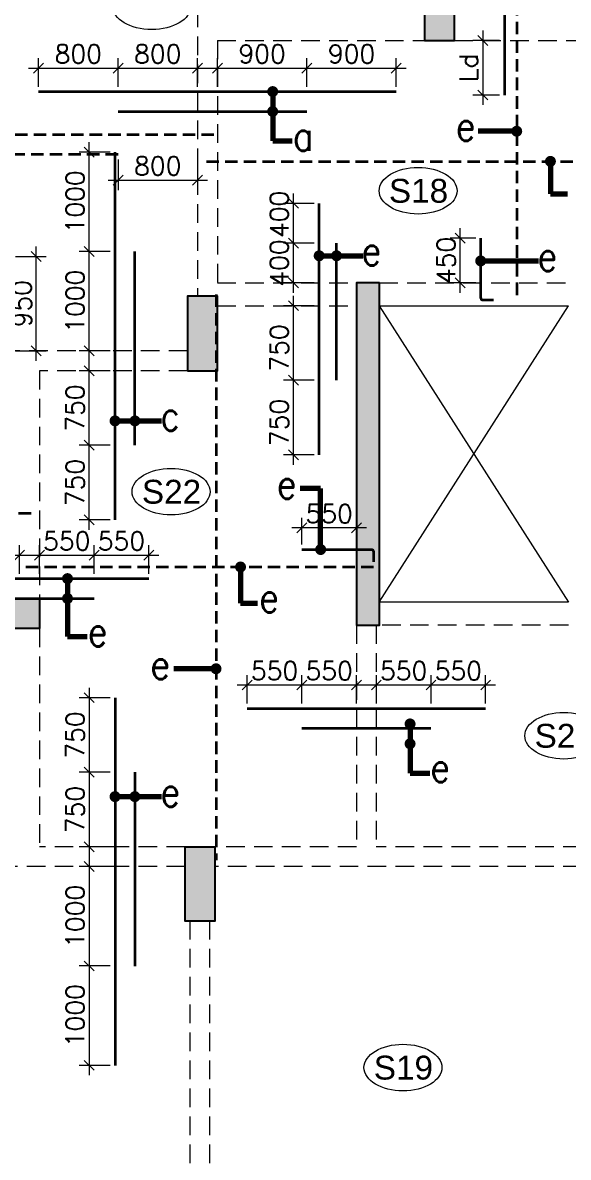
# Model space of a CAD drawing. Header units: millimetres. Extents: x 1255966 to 1543449, y 318653 to 465396.
# Drawn here: x 1268772 to 1274264, y 340698 to 352116 of the extents above; entities that cross this region are included whole.
import ezdxf

# ---------------------------------------------------------------- set-up
doc = ezdxf.new("R2010")
doc.units = ezdxf.units.MM
doc.header["$LTSCALE"] = 500
doc.header["$MEASUREMENT"] = 0
doc.header["$PDMODE"] = 34
for name, pattern in [('CONTINOUS', [0]), ('DASHED2', [0.375, 0.25, -0.125]), ('HIDDEN', [0.375, 0.25, -0.125]), ('PHANTOM2', [1.25, 0.625, -0.125, 0.125, -0.125, 0.125, -0.125])]:
    doc.linetypes.add(name, pattern=pattern)
doc.layers.get('Defpoints').update_dxf_attribs({"lineweight": 0})
for name, color, linetype, lineweight in [('ARROW', 1, 'Continuous', 0), ('CALL', 1, 'Continuous', 18), ('CUT OUT', 1, 'Continuous', 13), ('ST-DIM', 1, 'PHANTOM2', 15), ('STC REINF.BOTTOM', 7, 'Continuous', 35), ('TEXT 01', 3, 'Continuous', 15), ('TOWER AREA BEAM..', 3, 'Continuous', 20), ('TOWER COL HATCH', 253, 'Continuous', 20)]:
    doc.layers.add(name, color=color, linetype=linetype, lineweight=lineweight)
for name, color, linetype in [('S-COLUMN-HATCH', 253, 'Continuous'), ('S-FRAMING PLAN', 4, 'Continuous'), ('S-T', 3, 'Continuous'), ('TOWER AREA COLUMN.', 6, 'Continuous')]:
    doc.layers.add(name, color=color, linetype=linetype)
doc.styles.add('ABHI', font='arial.ttf')
doc.styles.add('ROMANCE', font='romans.shx')
doc.styles.add('S-T', font='romans.shx')
doc.dimstyles.new('GRID DIM', dxfattribs={"dimtxt": 250, "dimasz": 100, "dimexe": 75, "dimexo": 0, "dimgap": 50, "dimtad": 1, "dimdec": 0, "dimzin": 0, "dimdsep": 46, "dimtxsty": 'ROMANCE', "dimblk": 'ARCHTICK', "dimcen": 0, "dimdle": 0.5, "dimclrd": 8, "dimclre": 8, "dimclrt": 3, "dimadec": 0, "dimazin": 0, "dimtfac": 1, "dimtdec": 0, "dimtmove": 0, "dimatfit": 3, "dimldrblk": 'DOT', "dimfxl": 200, "dimtolj": 1, "dimtzin": 0, "dimlwd": -1, "dimlwe": -1, "dimarcsym": 2})

# ---------------------------------------------------------------- blocks, each defined once
blk = doc.blocks.new('_Oblique')
at = {"color": 0, "linetype": 'ByBlock', "lineweight": -2}
blk.add_line((-0.5, -0.5), (0.5, 0.5), dxfattribs=at)
blk = doc.blocks.new('*D688')
at = {"layer": 'Defpoints', "color": 0, "linetype": 'ByBlock', "transparency": 16777216}
for p in [(1269732, 350788), (1270532, 350788), (1270532, 350531)]:
    blk.add_point(p, dxfattribs=at)
at = {"layer": 'ST-DIM', "color": 1, "linetype": 'CONTINOUS', "transparency": 16777216}
for p, q in [((1269732, 350738), (1269732, 350431)), ((1270532, 350738), (1270532, 350431)), ((1269632, 350531), (1270632, 350531))]:
    blk.add_line(p, q, dxfattribs=at)
at = {"layer": 'ST-DIM', "color": 1, "linetype": 'ByBlock', "transparency": 16777216, "xscale": 100, "yscale": 100, "zscale": 100, "rotation": 180}
blk.add_blockref('_Oblique', (1269732, 350531), dxfattribs=at)
at = {"layer": 'ST-DIM', "color": 1, "linetype": 'ByBlock', "transparency": 16777216, "xscale": 100, "yscale": 100, "zscale": 100}
blk.add_blockref('_Oblique', (1270532, 350531), dxfattribs=at)
at = {"layer": 'ST-DIM', "color": 3, "linetype": 'ByBlock', "transparency": 16777216, "insert": (1270132, 350674), "char_height": 185, "attachment_point": 5, "style": 'ROMANCE'}
blk.add_mtext('\\A1;800', dxfattribs=at)
blk = doc.blocks.new('_Dot')
at = {"color": 0, "linetype": 'ByBlock', "lineweight": -2}
blk.add_line((-0.5, 0), (-1, 0), dxfattribs=at)
at = {"color": 0, "linetype": 'ByBlock', "const_width": 0.5}
blk.add_lwpolyline([(-0.25, 0, 1), (0.25, 0, 1)], format="xyb", close=True, dxfattribs=at)
blk = doc.blocks.new('*D693')
at = {"layer": 'Defpoints', "color": 0, "linetype": 'ByBlock', "transparency": 16777216}
for p in [(1268648, 349763, 0), (1268909, 349763), (1268648, 348813, 0)]:
    blk.add_point(p, dxfattribs=at)
at = {"layer": 'ST-DIM', "color": 1, "linetype": 'CONTINOUS', "transparency": 16777216}
for p, q in [((1268909, 348713), (1268909, 349863)), ((1268698, 349763), (1269009, 349763)), ((1268698, 348813), (1269009, 348813))]:
    blk.add_line(p, q, dxfattribs=at)
at = {"layer": 'ST-DIM', "color": 1, "linetype": 'ByBlock', "transparency": 16777216, "xscale": 100, "yscale": 100, "zscale": 100}
for p, rotation in [((1268909, 349763), 90), ((1268909, 348813), 270)]:
    blk.add_blockref('_Oblique', p, dxfattribs=dict(at, rotation=rotation))
at = {"layer": 'ST-DIM', "color": 3, "linetype": 'ByBlock', "transparency": 16777216, "insert": (1268767, 349288), "char_height": 185, "attachment_point": 5, "rotation": 90, "style": 'ROMANCE'}
blk.add_mtext('\\A1;950', dxfattribs=at)
blk = doc.blocks.new('_ArchTick')
at = {"color": 0, "linetype": 'ByBlock', "const_width": 0.15}
blk.add_lwpolyline([(-0.5, -0.5), (0.5, 0.5)], dxfattribs=at)
blk = doc.blocks.new('*D694')
at = {"layer": 'Defpoints', "color": 0, "linetype": 'ByBlock', "transparency": 16777216}
for p in [(1269442, 349813), (1269702, 349813), (1269702, 348813)]:
    blk.add_point(p, dxfattribs=at)
at = {"layer": 'ST-DIM', "color": 1, "linetype": 'CONTINOUS', "transparency": 16777216}
for p, q in [((1269442, 348713), (1269442, 349913)), ((1269652, 349813), (1269342, 349813)), ((1269652, 348813), (1269342, 348813))]:
    blk.add_line(p, q, dxfattribs=at)
at = {"layer": 'ST-DIM', "color": 1, "linetype": 'ByBlock', "transparency": 16777216, "xscale": 100, "yscale": 100, "zscale": 100}
for p, rotation in [((1269442, 349813), 90), ((1269442, 348813), 270)]:
    blk.add_blockref('_Oblique', p, dxfattribs=dict(at, rotation=rotation))
at = {"layer": 'ST-DIM', "color": 3, "linetype": 'ByBlock', "transparency": 16777216, "insert": (1269300, 349313), "char_height": 185, "attachment_point": 5, "rotation": 90, "style": 'ROMANCE'}
blk.add_mtext('\\A1;1000', dxfattribs=at)
blk = doc.blocks.new('*D695')
at = {"layer": 'Defpoints', "color": 0, "linetype": 'ByBlock', "transparency": 16777216}
for p in [(1269442, 350813), (1269702, 350813), (1269702, 349813)]:
    blk.add_point(p, dxfattribs=at)
at = {"layer": 'ST-DIM', "color": 1, "linetype": 'CONTINOUS', "transparency": 16777216}
for p, q in [((1269442, 349713), (1269442, 350913)), ((1269652, 350813), (1269342, 350813)), ((1269652, 349813), (1269342, 349813))]:
    blk.add_line(p, q, dxfattribs=at)
at = {"layer": 'ST-DIM', "color": 1, "linetype": 'ByBlock', "transparency": 16777216, "xscale": 100, "yscale": 100, "zscale": 100}
for p, rotation in [((1269442, 350813), 90), ((1269442, 349813), 270)]:
    blk.add_blockref('_Oblique', p, dxfattribs=dict(at, rotation=rotation))
at = {"layer": 'ST-DIM', "color": 3, "linetype": 'ByBlock', "transparency": 16777216, "insert": (1269300, 350313), "char_height": 185, "attachment_point": 5, "rotation": 90, "style": 'ROMANCE'}
blk.add_mtext('\\A1;1000', dxfattribs=at)
blk = doc.blocks.new('*D696')
at = {"layer": 'Defpoints', "color": 0, "linetype": 'ByBlock', "transparency": 16777216}
for p in [(1269442, 347863), (1269702, 347863), (1269702, 347113)]:
    blk.add_point(p, dxfattribs=at)
at = {"layer": 'ST-DIM', "color": 1, "linetype": 'CONTINOUS', "transparency": 16777216}
for p, q in [((1269442, 347013), (1269442, 347963)), ((1269652, 347863), (1269342, 347863)), ((1269652, 347113), (1269342, 347113))]:
    blk.add_line(p, q, dxfattribs=at)
at = {"layer": 'ST-DIM', "color": 1, "linetype": 'ByBlock', "transparency": 16777216, "xscale": 100, "yscale": 100, "zscale": 100}
for p, rotation in [((1269442, 347863), 90), ((1269442, 347113), 270)]:
    blk.add_blockref('_Oblique', p, dxfattribs=dict(at, rotation=rotation))
at = {"layer": 'ST-DIM', "color": 3, "linetype": 'ByBlock', "transparency": 16777216, "insert": (1269300, 347488), "char_height": 185, "attachment_point": 5, "rotation": 90, "style": 'ROMANCE'}
blk.add_mtext('\\A1;750', dxfattribs=at)
blk = doc.blocks.new('*D697')
at = {"layer": 'Defpoints', "color": 0, "linetype": 'ByBlock', "transparency": 16777216}
for p in [(1269442, 348613), (1269702, 348613), (1269702, 347863)]:
    blk.add_point(p, dxfattribs=at)
at = {"layer": 'ST-DIM', "color": 1, "linetype": 'CONTINOUS', "transparency": 16777216}
for p, q in [((1269442, 347763), (1269442, 348713)), ((1269652, 348613), (1269342, 348613)), ((1269652, 347863), (1269342, 347863))]:
    blk.add_line(p, q, dxfattribs=at)
at = {"layer": 'ST-DIM', "color": 1, "linetype": 'ByBlock', "transparency": 16777216, "xscale": 100, "yscale": 100, "zscale": 100}
for p, rotation in [((1269442, 348613), 90), ((1269442, 347863), 270)]:
    blk.add_blockref('_Oblique', p, dxfattribs=dict(at, rotation=rotation))
at = {"layer": 'ST-DIM', "color": 3, "linetype": 'ByBlock', "transparency": 16777216, "insert": (1269300, 348238), "char_height": 185, "attachment_point": 5, "rotation": 90, "style": 'ROMANCE'}
blk.add_mtext('\\A1;750', dxfattribs=at)
blk = doc.blocks.new('*D703')
at = {"layer": 'Defpoints', "color": 0, "linetype": 'ByBlock', "transparency": 16777216}
for p in [(1270532, 351659), (1269732, 351422, 0), (1270532, 351422, 0)]:
    blk.add_point(p, dxfattribs=at)
at = {"layer": 'ST-DIM', "color": 1, "linetype": 'CONTINOUS', "transparency": 16777216}
for p, q in [((1269732, 351472), (1269732, 351759)), ((1270532, 351472), (1270532, 351759)), ((1269632, 351659), (1270632, 351659))]:
    blk.add_line(p, q, dxfattribs=at)
at = {"layer": 'ST-DIM', "color": 1, "linetype": 'ByBlock', "transparency": 16777216, "xscale": 100, "yscale": 100, "zscale": 100, "rotation": 180}
blk.add_blockref('_Oblique', (1269732, 351659), dxfattribs=at)
at = {"layer": 'ST-DIM', "color": 1, "linetype": 'ByBlock', "transparency": 16777216, "xscale": 100, "yscale": 100, "zscale": 100}
blk.add_blockref('_Oblique', (1270532, 351659), dxfattribs=at)
at = {"layer": 'ST-DIM', "color": 3, "linetype": 'ByBlock', "transparency": 16777216, "insert": (1270132, 351801), "char_height": 185, "attachment_point": 5, "style": 'ROMANCE'}
blk.add_mtext('\\A1;800', dxfattribs=at)
blk = doc.blocks.new('*D704')
at = {"layer": 'Defpoints', "color": 0, "linetype": 'ByBlock', "transparency": 16777216}
for p in [(1271632, 351659), (1270732, 351422, 0), (1271632, 351422, 0)]:
    blk.add_point(p, dxfattribs=at)
at = {"layer": 'ST-DIM', "color": 1, "linetype": 'CONTINOUS', "transparency": 16777216}
for p, q in [((1270732, 351472), (1270732, 351759)), ((1271632, 351472), (1271632, 351759)), ((1270632, 351659), (1271732, 351659))]:
    blk.add_line(p, q, dxfattribs=at)
at = {"layer": 'ST-DIM', "color": 1, "linetype": 'ByBlock', "transparency": 16777216, "xscale": 100, "yscale": 100, "zscale": 100, "rotation": 180}
blk.add_blockref('_Oblique', (1270732, 351659), dxfattribs=at)
at = {"layer": 'ST-DIM', "color": 1, "linetype": 'ByBlock', "transparency": 16777216, "xscale": 100, "yscale": 100, "zscale": 100}
blk.add_blockref('_Oblique', (1271632, 351659), dxfattribs=at)
at = {"layer": 'ST-DIM', "color": 3, "linetype": 'ByBlock', "transparency": 16777216, "insert": (1271182, 351801), "char_height": 185, "attachment_point": 5, "style": 'ROMANCE'}
blk.add_mtext('\\A1;900', dxfattribs=at)
blk = doc.blocks.new('*D705')
at = {"layer": 'Defpoints', "color": 0, "linetype": 'ByBlock', "transparency": 16777216}
for p in [(1272532, 351659), (1271632, 351422, 0), (1272532, 351422, 0)]:
    blk.add_point(p, dxfattribs=at)
at = {"layer": 'ST-DIM', "color": 1, "linetype": 'CONTINOUS', "transparency": 16777216}
for p, q in [((1271632, 351472), (1271632, 351759)), ((1272532, 351472), (1272532, 351759)), ((1271532, 351659), (1272632, 351659))]:
    blk.add_line(p, q, dxfattribs=at)
at = {"layer": 'ST-DIM', "color": 1, "linetype": 'ByBlock', "transparency": 16777216, "xscale": 100, "yscale": 100, "zscale": 100, "rotation": 180}
blk.add_blockref('_Oblique', (1271632, 351659), dxfattribs=at)
at = {"layer": 'ST-DIM', "color": 1, "linetype": 'ByBlock', "transparency": 16777216, "xscale": 100, "yscale": 100, "zscale": 100}
blk.add_blockref('_Oblique', (1272532, 351659), dxfattribs=at)
at = {"layer": 'ST-DIM', "color": 3, "linetype": 'ByBlock', "transparency": 16777216, "insert": (1272082, 351801), "char_height": 185, "attachment_point": 5, "style": 'ROMANCE'}
blk.add_mtext('\\A1;900', dxfattribs=at)
blk = doc.blocks.new('*D706')
at = {"layer": 'Defpoints', "color": 0, "linetype": 'ByBlock', "transparency": 16777216}
for p in [(1269732, 351659), (1268932, 351422, 0), (1269732, 351422, 0)]:
    blk.add_point(p, dxfattribs=at)
at = {"layer": 'ST-DIM', "color": 1, "linetype": 'CONTINOUS', "transparency": 16777216}
for p, q in [((1268932, 351472), (1268932, 351759)), ((1269732, 351472), (1269732, 351759)), ((1268832, 351659), (1269832, 351659))]:
    blk.add_line(p, q, dxfattribs=at)
at = {"layer": 'ST-DIM', "color": 1, "linetype": 'ByBlock', "transparency": 16777216, "xscale": 100, "yscale": 100, "zscale": 100, "rotation": 180}
blk.add_blockref('_Oblique', (1268932, 351659), dxfattribs=at)
at = {"layer": 'ST-DIM', "color": 1, "linetype": 'ByBlock', "transparency": 16777216, "xscale": 100, "yscale": 100, "zscale": 100}
blk.add_blockref('_Oblique', (1269732, 351659), dxfattribs=at)
at = {"layer": 'ST-DIM', "color": 3, "linetype": 'ByBlock', "transparency": 16777216, "insert": (1269332, 351801), "char_height": 185, "attachment_point": 5, "style": 'ROMANCE'}
blk.add_mtext('\\A1;800', dxfattribs=at)
blk = doc.blocks.new('*D770')
at = {"layer": 'Defpoints', "color": 0, "linetype": 'ByBlock', "transparency": 16777216}
for p in [(1273622, 351938), (1273403, 351388), (1273622, 351388)]:
    blk.add_point(p, dxfattribs=at)
at = {"layer": 'ST-DIM', "color": 1, "linetype": 'CONTINOUS', "transparency": 16777216}
for p, q in [((1273403, 352038), (1273403, 351288)), ((1273572, 351938), (1273303, 351938)), ((1273572, 351388), (1273303, 351388))]:
    blk.add_line(p, q, dxfattribs=at)
at = {"layer": 'ST-DIM', "color": 1, "linetype": 'ByBlock', "transparency": 16777216, "xscale": 100, "yscale": 100, "zscale": 100}
for p, rotation in [((1273403, 351938), 90), ((1273403, 351388), 270)]:
    blk.add_blockref('_Oblique', p, dxfattribs=dict(at, rotation=rotation))
at = {"layer": 'ST-DIM', "color": 3, "linetype": 'ByBlock', "transparency": 16777216, "insert": (1273260, 351663), "char_height": 185, "attachment_point": 5, "rotation": 90, "style": 'ROMANCE'}
blk.add_mtext('\\A1;Ld', dxfattribs=at)
blk = doc.blocks.new('*D716')
at = {"layer": 'Defpoints', "color": 0, "linetype": 'ByBlock', "transparency": 16777216}
for p in [(1273176, 349948), (1273382, 349948), (1273382, 349498)]:
    blk.add_point(p, dxfattribs=at)
at = {"layer": 'ST-DIM', "color": 1, "linetype": 'CONTINOUS', "transparency": 16777216}
for p, q in [((1273176, 349398), (1273176, 350048)), ((1273332, 349948), (1273076, 349948)), ((1273332, 349498), (1273076, 349498))]:
    blk.add_line(p, q, dxfattribs=at)
at = {"layer": 'ST-DIM', "color": 1, "linetype": 'ByBlock', "transparency": 16777216, "xscale": 100, "yscale": 100, "zscale": 100}
for p, rotation in [((1273176, 349948), 90), ((1273176, 349498), 270)]:
    blk.add_blockref('_Oblique', p, dxfattribs=dict(at, rotation=rotation))
at = {"layer": 'ST-DIM', "color": 3, "linetype": 'ByBlock', "transparency": 16777216, "insert": (1273034, 349723), "char_height": 185, "attachment_point": 5, "rotation": 90, "style": 'ROMANCE'}
blk.add_mtext('\\A1;450', dxfattribs=at)
blk = doc.blocks.new('*D738')
at = {"layer": 'Defpoints', "color": 0, "linetype": 'ByBlock', "transparency": 16777216}
for p in [(1268741, 346758), (1268191, 346521, 0), (1268741, 346521, 0)]:
    blk.add_point(p, dxfattribs=at)
at = {"layer": 'ST-DIM', "color": 1, "linetype": 'CONTINOUS', "transparency": 16777216}
for p, q in [((1268191, 346571), (1268191, 346858)), ((1268741, 346571), (1268741, 346858)), ((1268091, 346758), (1268841, 346758))]:
    blk.add_line(p, q, dxfattribs=at)
at = {"layer": 'ST-DIM', "color": 1, "linetype": 'ByBlock', "transparency": 16777216, "xscale": 100, "yscale": 100, "zscale": 100, "rotation": 180}
blk.add_blockref('_Oblique', (1268191, 346758), dxfattribs=at)
at = {"layer": 'ST-DIM', "color": 1, "linetype": 'ByBlock', "transparency": 16777216, "xscale": 100, "yscale": 100, "zscale": 100}
blk.add_blockref('_Oblique', (1268741, 346758), dxfattribs=at)
at = {"layer": 'ST-DIM', "color": 3, "linetype": 'ByBlock', "transparency": 16777216, "insert": (1268466, 346900), "char_height": 185, "attachment_point": 5, "style": 'ROMANCE'}
blk.add_mtext('\\A1;550', dxfattribs=at)
blk = doc.blocks.new('*D739')
at = {"layer": 'Defpoints', "color": 0, "linetype": 'ByBlock', "transparency": 16777216}
for p in [(1269491, 346758), (1268941, 346521, 0), (1269491, 346521, 0)]:
    blk.add_point(p, dxfattribs=at)
at = {"layer": 'ST-DIM', "color": 1, "linetype": 'CONTINOUS', "transparency": 16777216}
for p, q in [((1268941, 346571), (1268941, 346858)), ((1269491, 346571), (1269491, 346858)), ((1268841, 346758), (1269591, 346758))]:
    blk.add_line(p, q, dxfattribs=at)
at = {"layer": 'ST-DIM', "color": 1, "linetype": 'ByBlock', "transparency": 16777216, "xscale": 100, "yscale": 100, "zscale": 100, "rotation": 180}
blk.add_blockref('_Oblique', (1268941, 346758), dxfattribs=at)
at = {"layer": 'ST-DIM', "color": 1, "linetype": 'ByBlock', "transparency": 16777216, "xscale": 100, "yscale": 100, "zscale": 100}
blk.add_blockref('_Oblique', (1269491, 346758), dxfattribs=at)
at = {"layer": 'ST-DIM', "color": 3, "linetype": 'ByBlock', "transparency": 16777216, "insert": (1269216, 346900), "char_height": 185, "attachment_point": 5, "style": 'ROMANCE'}
blk.add_mtext('\\A1;550', dxfattribs=at)
blk = doc.blocks.new('*D740')
at = {"layer": 'Defpoints', "color": 0, "linetype": 'ByBlock', "transparency": 16777216}
for p in [(1270041, 346758), (1269491, 346521, 0), (1270041, 346521, 0)]:
    blk.add_point(p, dxfattribs=at)
at = {"layer": 'ST-DIM', "color": 1, "linetype": 'CONTINOUS', "transparency": 16777216}
for p, q in [((1269491, 346571), (1269491, 346858)), ((1270041, 346571), (1270041, 346858)), ((1269391, 346758), (1270141, 346758))]:
    blk.add_line(p, q, dxfattribs=at)
at = {"layer": 'ST-DIM', "color": 1, "linetype": 'ByBlock', "transparency": 16777216, "xscale": 100, "yscale": 100, "zscale": 100, "rotation": 180}
blk.add_blockref('_Oblique', (1269491, 346758), dxfattribs=at)
at = {"layer": 'ST-DIM', "color": 1, "linetype": 'ByBlock', "transparency": 16777216, "xscale": 100, "yscale": 100, "zscale": 100}
blk.add_blockref('_Oblique', (1270041, 346758), dxfattribs=at)
at = {"layer": 'ST-DIM', "color": 3, "linetype": 'ByBlock', "transparency": 16777216, "insert": (1269766, 346900), "char_height": 185, "attachment_point": 5, "style": 'ROMANCE'}
blk.add_mtext('\\A1;550', dxfattribs=at)
blk = doc.blocks.new('*D744')
at = {"layer": 'Defpoints', "color": 0, "linetype": 'ByBlock', "transparency": 16777216}
for p in [(1269702, 343623), (1269442, 342623), (1269702, 342623)]:
    blk.add_point(p, dxfattribs=at)
at = {"layer": 'ST-DIM', "color": 1, "linetype": 'CONTINOUS', "transparency": 16777216}
for p, q in [((1269442, 343723), (1269442, 342523)), ((1269652, 343623), (1269342, 343623)), ((1269652, 342623), (1269342, 342623))]:
    blk.add_line(p, q, dxfattribs=at)
at = {"layer": 'ST-DIM', "color": 1, "linetype": 'ByBlock', "transparency": 16777216, "xscale": 100, "yscale": 100, "zscale": 100}
for p, rotation in [((1269442, 343623), 90), ((1269442, 342623), 270)]:
    blk.add_blockref('_Oblique', p, dxfattribs=dict(at, rotation=rotation))
at = {"layer": 'ST-DIM', "color": 3, "linetype": 'ByBlock', "transparency": 16777216, "insert": (1269300, 343123), "char_height": 185, "attachment_point": 5, "rotation": 90, "style": 'ROMANCE'}
blk.add_mtext('\\A1;1000', dxfattribs=at)
blk = doc.blocks.new('*D745')
at = {"layer": 'Defpoints', "color": 0, "linetype": 'ByBlock', "transparency": 16777216}
for p in [(1269702, 342623), (1269442, 341623), (1269702, 341623)]:
    blk.add_point(p, dxfattribs=at)
at = {"layer": 'ST-DIM', "color": 1, "linetype": 'CONTINOUS', "transparency": 16777216}
for p, q in [((1269442, 342723), (1269442, 341523)), ((1269652, 342623), (1269342, 342623)), ((1269652, 341623), (1269342, 341623))]:
    blk.add_line(p, q, dxfattribs=at)
at = {"layer": 'ST-DIM', "color": 1, "linetype": 'ByBlock', "transparency": 16777216, "xscale": 100, "yscale": 100, "zscale": 100}
for p, rotation in [((1269442, 342623), 90), ((1269442, 341623), 270)]:
    blk.add_blockref('_Oblique', p, dxfattribs=dict(at, rotation=rotation))
at = {"layer": 'ST-DIM', "color": 3, "linetype": 'ByBlock', "transparency": 16777216, "insert": (1269300, 342123), "char_height": 185, "attachment_point": 5, "rotation": 90, "style": 'ROMANCE'}
blk.add_mtext('\\A1;1000', dxfattribs=at)
blk = doc.blocks.new('*D746')
at = {"layer": 'Defpoints', "color": 0, "linetype": 'ByBlock', "transparency": 16777216}
for p in [(1269702, 345323), (1269442, 344573), (1269702, 344573)]:
    blk.add_point(p, dxfattribs=at)
at = {"layer": 'ST-DIM', "color": 1, "linetype": 'CONTINOUS', "transparency": 16777216}
for p, q in [((1269442, 345423), (1269442, 344473)), ((1269652, 345323), (1269342, 345323)), ((1269652, 344573), (1269342, 344573))]:
    blk.add_line(p, q, dxfattribs=at)
at = {"layer": 'ST-DIM', "color": 1, "linetype": 'ByBlock', "transparency": 16777216, "xscale": 100, "yscale": 100, "zscale": 100}
for p, rotation in [((1269442, 345323), 90), ((1269442, 344573), 270)]:
    blk.add_blockref('_Oblique', p, dxfattribs=dict(at, rotation=rotation))
at = {"layer": 'ST-DIM', "color": 3, "linetype": 'ByBlock', "transparency": 16777216, "insert": (1269300, 344948), "char_height": 185, "attachment_point": 5, "rotation": 90, "style": 'ROMANCE'}
blk.add_mtext('\\A1;750', dxfattribs=at)
blk = doc.blocks.new('*D747')
at = {"layer": 'Defpoints', "color": 0, "linetype": 'ByBlock', "transparency": 16777216}
for p in [(1269702, 344573), (1269442, 343823), (1269702, 343823)]:
    blk.add_point(p, dxfattribs=at)
at = {"layer": 'ST-DIM', "color": 1, "linetype": 'CONTINOUS', "transparency": 16777216}
for p, q in [((1269442, 344673), (1269442, 343723)), ((1269652, 344573), (1269342, 344573)), ((1269652, 343823), (1269342, 343823))]:
    blk.add_line(p, q, dxfattribs=at)
at = {"layer": 'ST-DIM', "color": 1, "linetype": 'ByBlock', "transparency": 16777216, "xscale": 100, "yscale": 100, "zscale": 100}
for p, rotation in [((1269442, 344573), 90), ((1269442, 343823), 270)]:
    blk.add_blockref('_Oblique', p, dxfattribs=dict(at, rotation=rotation))
at = {"layer": 'ST-DIM', "color": 3, "linetype": 'ByBlock', "transparency": 16777216, "insert": (1269300, 344198), "char_height": 185, "attachment_point": 5, "rotation": 90, "style": 'ROMANCE'}
blk.add_mtext('\\A1;750', dxfattribs=at)
blk = doc.blocks.new('*D748')
at = {"layer": 'Defpoints', "color": 0, "linetype": 'ByBlock', "transparency": 16777216}
for p in [(1271582, 347032), (1271582, 346814, 0), (1272132, 346814, 0)]:
    blk.add_point(p, dxfattribs=at)
at = {"layer": 'ST-DIM', "color": 1, "linetype": 'CONTINOUS', "transparency": 16777216}
for p, q in [((1271582, 346864), (1271582, 347132)), ((1272132, 346864), (1272132, 347132)), ((1272232, 347032), (1271482, 347032))]:
    blk.add_line(p, q, dxfattribs=at)
at = {"layer": 'ST-DIM', "color": 1, "linetype": 'ByBlock', "transparency": 16777216, "xscale": 100, "yscale": 100, "zscale": 100, "rotation": 180}
blk.add_blockref('_Oblique', (1271582, 347032), dxfattribs=at)
at = {"layer": 'ST-DIM', "color": 1, "linetype": 'ByBlock', "transparency": 16777216, "xscale": 100, "yscale": 100, "zscale": 100}
blk.add_blockref('_Oblique', (1272132, 347032), dxfattribs=at)
at = {"layer": 'ST-DIM', "color": 3, "linetype": 'ByBlock', "transparency": 16777216, "insert": (1271857, 347174), "char_height": 185, "attachment_point": 5, "style": 'ROMANCE'}
blk.add_mtext('\\A1;550', dxfattribs=at)
blk = doc.blocks.new('*D749')
at = {"layer": 'Defpoints', "color": 0, "linetype": 'ByBlock', "transparency": 16777216}
for p in [(1272132, 345451), (1271582, 345215, 0), (1272132, 345215, 0)]:
    blk.add_point(p, dxfattribs=at)
at = {"layer": 'ST-DIM', "color": 1, "linetype": 'CONTINOUS', "transparency": 16777216}
for p, q in [((1271582, 345265), (1271582, 345551)), ((1272132, 345265), (1272132, 345551)), ((1271482, 345451), (1272232, 345451))]:
    blk.add_line(p, q, dxfattribs=at)
at = {"layer": 'ST-DIM', "color": 1, "linetype": 'ByBlock', "transparency": 16777216, "xscale": 100, "yscale": 100, "zscale": 100, "rotation": 180}
blk.add_blockref('_Oblique', (1271582, 345451), dxfattribs=at)
at = {"layer": 'ST-DIM', "color": 1, "linetype": 'ByBlock', "transparency": 16777216, "xscale": 100, "yscale": 100, "zscale": 100}
blk.add_blockref('_Oblique', (1272132, 345451), dxfattribs=at)
at = {"layer": 'ST-DIM', "color": 3, "linetype": 'ByBlock', "transparency": 16777216, "insert": (1271857, 345594), "char_height": 185, "attachment_point": 5, "style": 'ROMANCE'}
blk.add_mtext('\\A1;550', dxfattribs=at)
blk = doc.blocks.new('*D750')
at = {"layer": 'Defpoints', "color": 0, "linetype": 'ByBlock', "transparency": 16777216}
for p in [(1272882, 345451), (1272332, 345215, 0), (1272882, 345215, 0)]:
    blk.add_point(p, dxfattribs=at)
at = {"layer": 'ST-DIM', "color": 1, "linetype": 'CONTINOUS', "transparency": 16777216}
for p, q in [((1272332, 345265), (1272332, 345551)), ((1272882, 345265), (1272882, 345551)), ((1272232, 345451), (1272982, 345451))]:
    blk.add_line(p, q, dxfattribs=at)
at = {"layer": 'ST-DIM', "color": 1, "linetype": 'ByBlock', "transparency": 16777216, "xscale": 100, "yscale": 100, "zscale": 100, "rotation": 180}
blk.add_blockref('_Oblique', (1272332, 345451), dxfattribs=at)
at = {"layer": 'ST-DIM', "color": 1, "linetype": 'ByBlock', "transparency": 16777216, "xscale": 100, "yscale": 100, "zscale": 100}
blk.add_blockref('_Oblique', (1272882, 345451), dxfattribs=at)
at = {"layer": 'ST-DIM', "color": 3, "linetype": 'ByBlock', "transparency": 16777216, "insert": (1272607, 345594), "char_height": 185, "attachment_point": 5, "style": 'ROMANCE'}
blk.add_mtext('\\A1;550', dxfattribs=at)
blk = doc.blocks.new('*D751')
at = {"layer": 'Defpoints', "color": 0, "linetype": 'ByBlock', "transparency": 16777216}
for p in [(1273432, 345451), (1272882, 345215, 0), (1273432, 345215, 0)]:
    blk.add_point(p, dxfattribs=at)
at = {"layer": 'ST-DIM', "color": 1, "linetype": 'CONTINOUS', "transparency": 16777216}
for p, q in [((1272882, 345265), (1272882, 345551)), ((1273432, 345265), (1273432, 345551)), ((1272782, 345451), (1273532, 345451))]:
    blk.add_line(p, q, dxfattribs=at)
at = {"layer": 'ST-DIM', "color": 1, "linetype": 'ByBlock', "transparency": 16777216, "xscale": 100, "yscale": 100, "zscale": 100, "rotation": 180}
blk.add_blockref('_Oblique', (1272882, 345451), dxfattribs=at)
at = {"layer": 'ST-DIM', "color": 1, "linetype": 'ByBlock', "transparency": 16777216, "xscale": 100, "yscale": 100, "zscale": 100}
blk.add_blockref('_Oblique', (1273432, 345451), dxfattribs=at)
at = {"layer": 'ST-DIM', "color": 3, "linetype": 'ByBlock', "transparency": 16777216, "insert": (1273157, 345594), "char_height": 185, "attachment_point": 5, "style": 'ROMANCE'}
blk.add_mtext('\\A1;550', dxfattribs=at)
blk = doc.blocks.new('*D752')
at = {"layer": 'Defpoints', "color": 0, "linetype": 'ByBlock', "transparency": 16777216}
for p in [(1271582, 345451), (1271032, 345215, 0), (1271582, 345215, 0)]:
    blk.add_point(p, dxfattribs=at)
at = {"layer": 'ST-DIM', "color": 1, "linetype": 'CONTINOUS', "transparency": 16777216}
for p, q in [((1271032, 345265), (1271032, 345551)), ((1271582, 345265), (1271582, 345551)), ((1270932, 345451), (1271682, 345451))]:
    blk.add_line(p, q, dxfattribs=at)
at = {"layer": 'ST-DIM', "color": 1, "linetype": 'ByBlock', "transparency": 16777216, "xscale": 100, "yscale": 100, "zscale": 100, "rotation": 180}
blk.add_blockref('_Oblique', (1271032, 345451), dxfattribs=at)
at = {"layer": 'ST-DIM', "color": 1, "linetype": 'ByBlock', "transparency": 16777216, "xscale": 100, "yscale": 100, "zscale": 100}
blk.add_blockref('_Oblique', (1271582, 345451), dxfattribs=at)
at = {"layer": 'ST-DIM', "color": 3, "linetype": 'ByBlock', "transparency": 16777216, "insert": (1271307, 345594), "char_height": 185, "attachment_point": 5, "style": 'ROMANCE'}
blk.add_mtext('\\A1;550', dxfattribs=at)
blk = doc.blocks.new('*D755')
at = {"layer": 'Defpoints', "color": 0, "linetype": 'ByBlock', "transparency": 16777216}
for p in [(1271497, 349898), (1271756, 349898), (1271756, 349498)]:
    blk.add_point(p, dxfattribs=at)
at = {"layer": 'ST-DIM', "color": 1, "linetype": 'CONTINOUS', "transparency": 16777216}
for p, q in [((1271497, 349398), (1271497, 349998)), ((1271706, 349898), (1271397, 349898)), ((1271706, 349498), (1271397, 349498))]:
    blk.add_line(p, q, dxfattribs=at)
at = {"layer": 'ST-DIM', "color": 1, "linetype": 'ByBlock', "transparency": 16777216, "xscale": 100, "yscale": 100, "zscale": 100}
for p, rotation in [((1271497, 349898), 90), ((1271497, 349498), 270)]:
    blk.add_blockref('_Oblique', p, dxfattribs=dict(at, rotation=rotation))
at = {"layer": 'ST-DIM', "color": 3, "linetype": 'ByBlock', "transparency": 16777216, "insert": (1271355, 349698), "char_height": 185, "attachment_point": 5, "rotation": 90, "style": 'ROMANCE'}
blk.add_mtext('\\A1;400', dxfattribs=at)
blk = doc.blocks.new('*D756')
at = {"layer": 'Defpoints', "color": 0, "linetype": 'ByBlock', "transparency": 16777216}
for p in [(1271497, 349268), (1271756, 349268), (1271756, 348518)]:
    blk.add_point(p, dxfattribs=at)
at = {"layer": 'ST-DIM', "color": 1, "linetype": 'CONTINOUS', "transparency": 16777216}
for p, q in [((1271497, 348418), (1271497, 349368)), ((1271706, 349268), (1271397, 349268)), ((1271706, 348518), (1271397, 348518))]:
    blk.add_line(p, q, dxfattribs=at)
at = {"layer": 'ST-DIM', "color": 1, "linetype": 'ByBlock', "transparency": 16777216, "xscale": 100, "yscale": 100, "zscale": 100}
for p, rotation in [((1271497, 349268), 90), ((1271497, 348518), 270)]:
    blk.add_blockref('_Oblique', p, dxfattribs=dict(at, rotation=rotation))
at = {"layer": 'ST-DIM', "color": 3, "linetype": 'ByBlock', "transparency": 16777216, "insert": (1271355, 348843), "char_height": 185, "attachment_point": 5, "rotation": 90, "style": 'ROMANCE'}
blk.add_mtext('\\A1;750', dxfattribs=at)
blk = doc.blocks.new('*D757')
at = {"layer": 'Defpoints', "color": 0, "linetype": 'ByBlock', "transparency": 16777216}
for p in [(1271497, 350298), (1271756, 350298), (1271756, 349898)]:
    blk.add_point(p, dxfattribs=at)
at = {"layer": 'ST-DIM', "color": 1, "linetype": 'CONTINOUS', "transparency": 16777216}
for p, q in [((1271497, 349798), (1271497, 350398)), ((1271706, 350298), (1271397, 350298)), ((1271706, 349898), (1271397, 349898))]:
    blk.add_line(p, q, dxfattribs=at)
at = {"layer": 'ST-DIM', "color": 1, "linetype": 'ByBlock', "transparency": 16777216, "xscale": 100, "yscale": 100, "zscale": 100}
for p, rotation in [((1271497, 350298), 90), ((1271497, 349898), 270)]:
    blk.add_blockref('_Oblique', p, dxfattribs=dict(at, rotation=rotation))
at = {"layer": 'ST-DIM', "color": 3, "linetype": 'ByBlock', "transparency": 16777216, "insert": (1271355, 350187), "char_height": 185, "attachment_point": 5, "rotation": 90, "style": 'ROMANCE'}
blk.add_mtext('\\A1;400', dxfattribs=at)
blk = doc.blocks.new('*D758')
at = {"layer": 'Defpoints', "color": 0, "linetype": 'ByBlock', "transparency": 16777216}
for p in [(1271497, 348518), (1271756, 348518), (1271756, 347768)]:
    blk.add_point(p, dxfattribs=at)
at = {"layer": 'ST-DIM', "color": 1, "linetype": 'CONTINOUS', "transparency": 16777216}
for p, q in [((1271497, 347668), (1271497, 348618)), ((1271706, 348518), (1271397, 348518)), ((1271706, 347768), (1271397, 347768))]:
    blk.add_line(p, q, dxfattribs=at)
at = {"layer": 'ST-DIM', "color": 1, "linetype": 'ByBlock', "transparency": 16777216, "xscale": 100, "yscale": 100, "zscale": 100}
for p, rotation in [((1271497, 348518), 90), ((1271497, 347768), 270)]:
    blk.add_blockref('_Oblique', p, dxfattribs=dict(at, rotation=rotation))
at = {"layer": 'ST-DIM', "color": 3, "linetype": 'ByBlock', "transparency": 16777216, "insert": (1271355, 348093), "char_height": 185, "attachment_point": 5, "rotation": 90, "style": 'ROMANCE'}
blk.add_mtext('\\A1;750', dxfattribs=at)
blk = doc.blocks.new('A$Ca8bcdc7a')
at = {"layer": 'CUT OUT', "color": 1, "ltscale": 10}
for p, q in [((-2250, -11245), (-347, -8260)), ((-2250, -8260), (-347, -11245))]:
    blk.add_line(p, q, dxfattribs=at)
at = {"layer": 'S-FRAMING PLAN', "color": 3, "linetype": 'ByBlock', "lineweight": 20, "ltscale": 10}
for p, q in [((-2250, -8260), (-347, -8260)), ((-347, -11245), (-2250, -11245))]:
    blk.add_line(p, q, dxfattribs=at)
at = {"layer": 'TOWER AREA BEAM..', "color": 3, "linetype": 'HIDDEN', "ltscale": 1.5}
for p, q in [((-4080, -3020), (-4080, -8165)), ((-3880, -5590), (-1795, -5590)), ((-3880, -5590), (-3880, -8030)), ((-1495, -5590), (1785, -5590)), ((-3880, -8030), (-2480, -8030)), ((-2250, -8030), (-347, -8030)), ((-3880, -8260), (-2480, -8260)), ((-4180, -8715), (-9305, -8715)), ((-4180, -8915), (-5670, -8915)), ((-5670, -8915), (-5670, -11210)), ((-5670, -11510), (-5670, -13705)), ((-2480, -11475), (-2480, -13705)), ((-2280, -11475), (-2280, -13705)), ((-347, -11475), (-2250, -11475)), ((-4205, -13705), (-5670, -13705)), ((-2480, -13705), (-3905, -13705)), ((1195, -13705), (-2280, -13705)), ((-4205, -13905), (-9305, -13905)), ((1195, -13905), (-3905, -13905)), ((-4155, -19700), (-4155, -14455)), ((-3955, -19700), (-3955, -14455))]:
    blk.add_line(p, q, dxfattribs=at)
blk = doc.blocks.new('3tgra')
at = {"layer": 'TOWER COL HATCH'}
h = blk.add_hatch(color=253, dxfattribs=at)
h.dxf.hatch_style = 1
h.paths.add_polyline_path([(1380096, 80552), (1380396, 80552), (1380396, 81302), (1380096, 81302)])
h = blk.add_hatch(color=253, dxfattribs=at)
h.dxf.hatch_style = 1
h.paths.add_polyline_path([(1379641, 78112), (1379411, 78112), (1379411, 74667), (1379641, 74667), (1379641, 77882)])
h = blk.add_hatch(color=253, dxfattribs=at)
h.dxf.hatch_style = 1
h.paths.add_polyline_path([(1377711, 77227), (1378011, 77227), (1378011, 77977), (1377711, 77977)])
h = blk.add_hatch(color=253, dxfattribs=at)
h.dxf.hatch_style = 1
h.paths.add_polyline_path([(1375620, 74632), (1375620, 74932), (1376220, 74932), (1376220, 74632)])
h = blk.add_hatch(color=253, dxfattribs=at)
h.dxf.hatch_style = 1
h.paths.add_polyline_path([(1377686, 72437), (1377986, 72437), (1377986, 71687), (1377686, 71687)])
at = {"layer": 'TOWER AREA COLUMN.', "color": 4}
for points in [[(1380096, 80552), (1380396, 80552), (1380396, 81302), (1380096, 81302)], [(1377711, 77227), (1378011, 77227), (1378011, 77977), (1377711, 77977)], [(1375620, 74632), (1375620, 74932), (1376220, 74932), (1376220, 74632)], [(1377686, 72437), (1377986, 72437), (1377986, 71687), (1377686, 71687)]]:
    blk.add_lwpolyline(points, close=True, dxfattribs=at)
blk.add_lwpolyline([(1379641, 78112), (1379411, 78112), (1379411, 74667), (1379641, 74667), (1379641, 77882), (1379641, 77882), (1379641, 78112)], dxfattribs=at)

msp = doc.modelspace()

# ---------------------------------------------------------------- linework, layer by layer
at = {"layer": 'CALL', "color": 200, "linetype": 'Continuous', "ltscale": 10}
for centre in [(1270071, 352280.7, 1.8), (1272752.1, 350424.7, 1.8), (1270265.8, 347396.2, 1.8), (1274218.6, 344940.4, 1.8), (1272599.6, 341600.8, 1.8)]:
    msp.add_ellipse(centre, major_axis=(392.2, 0), ratio=0.597584, dxfattribs=at)
at = {"layer": 'STC REINF.BOTTOM', "color": 4, "linetype": 'Continuous'}
for p, q in [((1273621.9, 353539.2), (1273621.9, 351387.7)), ((1268931.6, 351422.5, 0), (1272531.6, 351422.5, 0)), ((1269731.6, 351222.5, 0), (1271631.6, 351222.5, 0)), ((1269701.5, 347113.1), (1269701.5, 350813.1)), ((1271756.3, 347767.9), (1271756.3, 350297.9)), ((1271931.3, 348517.9), (1271931.3, 349897.9)), ((1273382.2, 349342.1), (1273382.2, 349947.9)), ((1269901.5, 347863.1), (1269901.5, 349813.1)), ((1273397.2, 349327.1), (1273511.3, 349327.1)), ((1271581.6, 346813.7), (1272289, 346813.7, 0)), ((1272304, 346798.7, 0), (1272304, 346691.1, 0)), ((1267641.3, 346521.4, 0), (1270041.3, 346521.4, 0)), ((1268191.3, 346321.4, 0), (1269491.3, 346321.4, 0)), ((1269701.5, 345322.9), (1269701.5, 341622.9)), ((1271031.6, 345214.8, 0), (1273431.6, 345214.8, 0)), ((1271581.6, 345014.8, 0), (1272881.6, 345014.8, 0)), ((1269901.5, 344572.9), (1269901.5, 342622.9))]:
    msp.add_line(p, q, dxfattribs=at)
at = {"layer": 'STC REINF.BOTTOM', "color": 4, "linetype": 'DASHED2'}
for p, q in [((1273744.8, 352687.9), (1273744.8, 349335.3)), ((1270696.1, 350988.1, 0), (1265143.1, 350988.1, 0)), ((1269731.6, 350788.1, 0), (1265806.5, 350788.1, 0)), ((1270622.9, 350720.4), (1276567, 350720.4)), ((1270718.3, 349381), (1270718.3, 343688)), ((1264606.5, 347181.5), (1268882.3, 347181.5)), ((1268802.7, 346638.7), (1272309.2, 346638.7))]:
    msp.add_line(p, q, dxfattribs=at)
at = {"layer": 'STC REINF.BOTTOM', "color": 4, "linetype": 'Continuous'}
for centre, start, end in [((1273397.2, 349342.1), 180, 270), ((1272289, 346798.7, 0), 0, 90)]:
    msp.add_arc(centre, 15, start, end, dxfattribs=at)

# ---------------------------------------------------------------- block references
at = {"layer": 'CUT OUT', "color": 4}
msp.add_blockref('3tgra', (-107279, 271386.2), dxfattribs=at)
at = {"layer": 'S-COLUMN-HATCH', "color": 4, "ltscale": 10}
msp.add_blockref('A$Ca8bcdc7a', (1274611.6, 357527.7), dxfattribs=at)

# ---------------------------------------------------------------- texts
at = {"layer": 'S-T', "color": 2, "linetype": 'Continuous', "ltscale": 10, "style": 'S-T', "width": 0.85}
for s, p in [('e', (1273131.7, 350925.6, 42.6)), ('a', (1271492.5, 350827, 42.6)), ('e', (1272183.7, 349671.8, 42.6)), ('e', (1273954.6, 349616.1, 42.6)), ('c', (1270158.9, 348010.1, 42.6)), ('e', (1271330.1, 347323.8, 42.6)), ('e', (1271153.3, 346181.1, 42.6)), ('e', (1269427.2, 345839.4, 42.6)), ('e', (1270057.5, 345508.5, 42.6)), ('e', (1272875.2, 344472.1, 42.6)), ('e', (1270158.9, 344225.8, 42.6))]:
    msp.add_text(s, height=300, dxfattribs=at).set_placement(p)
at = {"layer": 'TEXT 01', "color": 2, "linetype": 'Continuous', "style": 'ABHI'}
for s, p in [('S18', (1272458.3, 350304.2, 1.7)), ('S22', (1269972, 347275.6, 1.7)), ('S21', (1273924.8, 344819.8, 1.7)), ('S19', (1272305.8, 341480.2, 1.7))]:
    msp.add_text(s, height=240, dxfattribs=at).set_placement(p)

# ---------------------------------------------------------------- dimensions: what is measured, and where the dimension line sits
at = {"layer": 'ST-DIM', "linetype": 'ByBlock'}
dim = msp.add_linear_dim(base=(1273403, 351387.7), p1=(1273621.9, 351937.9), p2=(1273621.9, 351387.7), angle=90, text='Ld', dimstyle='GRID DIM', override={"dimtxt": 185, "dimexe": 100, "dimexo": 50, "dimblk1": 'Oblique', "dimblk2": 'Oblique', "dimsah": 1, "dimdle": 100, "dimclrd": 1, "dimclre": 1}, dxfattribs=at)
dim.commit()
dim.dimension.update_dxf_attribs({"geometry": '*D770', "text_midpoint": (1273260.5, 351662.8)})
for base, p1, p2, picture, middle in [((1269731.6, 351658.9, 0), (1268931.6, 351422.5, 0), (1269731.6, 351422.5, 0), '*D706', (1269331.6, 351658.9, 0)), ((1270531.6, 351658.9, 0), (1269731.6, 351422.5, 0), (1270531.6, 351422.5), '*D703', (1270131.6, 351658.9, 0)), ((1271631.6, 351658.9, 0), (1270731.6, 351422.5, 0), (1271631.6, 351422.5, 0), '*D704', (1271181.6, 351658.9, 0)), ((1272531.6, 351658.9, 0), (1271631.6, 351422.5, 0), (1272531.6, 351422.5, 0), '*D705', (1272081.6, 351658.9, 0)), ((1270531.6, 350531), (1269731.6, 350788.1), (1270531.6, 350788.1), '*D688', (1270131.6, 350531)), ((1268741.3, 346757.7, 0), (1268191.3, 346521.4, 0), (1268741.3, 346521.4), '*D738', (1268466.3, 346757.7, 0)), ((1269491.3, 346757.7, 0), (1268941.3, 346521.4, 0), (1269491.3, 346521.4, 0), '*D739', (1269216.3, 346757.7, 0)), ((1270041.3, 346757.7, 0), (1269491.3, 346521.4, 0), (1270041.3, 346521.4, 0), '*D740', (1269766.3, 346757.7, 0)), ((1271581.6, 345451.1, 0), (1271031.6, 345214.8, 0), (1271581.6, 345214.8, 0), '*D752', (1271306.6, 345451.1, 0)), ((1272131.6, 345451.1), (1271581.6, 345214.8, 0), (1272131.6, 345214.8, 0), '*D749', (1271856.6, 345451.1)), ((1272881.6, 345451.1, 0), (1272331.6, 345214.8), (1272881.6, 345214.8, 0), '*D750', (1272606.6, 345451.1, 0)), ((1273431.6, 345451.1, 0), (1272881.6, 345214.8, 0), (1273431.6, 345214.8, 0), '*D751', (1273156.6, 345451.1, 0))]:
    dim = msp.add_linear_dim(base=base, p1=p1, p2=p2, dimstyle='GRID DIM', override={"dimtxt": 185, "dimexe": 100, "dimexo": 50, "dimblk1": 'Oblique', "dimblk2": 'Oblique', "dimsah": 1, "dimdle": 100, "dimclrd": 1, "dimclre": 1}, dxfattribs=at)
    dim.commit()
    dim.dimension.update_dxf_attribs({"geometry": picture, "text_midpoint": middle, "dimtype": 160})
for base, p1, p2, angle, picture, middle in [((1269442.3, 350813.1), (1269701.5, 349813.1), (1269701.5, 350813.1), 90, '*D695', (1269299.8, 350313.1)), ((1269442.3, 349813.1), (1269701.5, 348813.1), (1269701.5, 349813.1), 90, '*D694', (1269299.8, 349313.1)), ((1269442.3, 342622.9), (1269701.5, 343622.9), (1269701.5, 342622.9), 270, '*D744', (1269299.8, 343122.9)), ((1269442.3, 341622.9), (1269701.5, 342622.9), (1269701.5, 341622.9), 270, '*D745', (1269299.8, 342122.9))]:
    dim = msp.add_linear_dim(base=base, p1=p1, p2=p2, angle=angle, dimstyle='GRID DIM', override={"dimtxt": 185, "dimexe": 100, "dimexo": 50, "dimblk1": 'Oblique', "dimblk2": 'Oblique', "dimsah": 1, "dimdle": 100, "dimclrd": 1, "dimclre": 1}, dxfattribs=at)
    dim.commit()
    dim.dimension.update_dxf_attribs({"geometry": picture, "text_midpoint": middle})
for base, p1, p2, angle, picture, middle in [((1271497, 350297.9), (1271756.3, 349897.9), (1271756.3, 350297.9), 90, '*D757', (1271497, 350186.9)), ((1271497, 349897.9), (1271756.3, 349497.9), (1271756.3, 349897.9), 90, '*D755', (1271497, 349697.9)), ((1273176.2, 349947.9), (1273382.2, 349497.9), (1273382.2, 349947.9), 90, '*D716', (1273176.2, 349722.9)), ((1268909.5, 349763.1, 0), (1268647.7, 348813.1), (1268647.7, 349763.1, 0), 90, '*D693', (1268909.5, 349288.1, 0)), ((1271497, 349267.9), (1271756.3, 348517.9), (1271756.3, 349267.9), 90, '*D756', (1271497, 348842.9)), ((1269442.3, 348613.1), (1269701.5, 347863.1), (1269701.5, 348613.1), 90, '*D697', (1269442.3, 348238.1)), ((1271497, 348517.9), (1271756.3, 347767.9), (1271756.3, 348517.9), 90, '*D758', (1271497, 348092.9)), ((1269442.3, 347863.1), (1269701.6, 347113.1), (1269701.5, 347863.1), 90, '*D696', (1269442.3, 347488.1)), ((1271581.6, 347031.6, 0), (1272131.6, 346813.7, 0), (1271581.6, 346813.7, 0), 180, '*D748', (1271856.6, 347031.6, 0)), ((1269442.3, 344572.9), (1269701.6, 345322.9), (1269701.5, 344572.9), 270, '*D746', (1269442.3, 344947.9)), ((1269442.3, 343822.9), (1269701.5, 344572.9), (1269701.5, 343822.9), 270, '*D747', (1269442.3, 344197.9))]:
    dim = msp.add_linear_dim(base=base, p1=p1, p2=p2, angle=angle, dimstyle='GRID DIM', override={"dimtxt": 185, "dimexe": 100, "dimexo": 50, "dimblk1": 'Oblique', "dimblk2": 'Oblique', "dimsah": 1, "dimdle": 100, "dimclrd": 1, "dimclre": 1}, dxfattribs=at)
    dim.commit()
    dim.dimension.update_dxf_attribs({"geometry": picture, "text_midpoint": middle, "dimtype": 160})

# ---------------------------------------------------------------- leaders
at = {"layer": 'ARROW', "linetype": 'ByBlock'}
for points in [[(1271288.6, 351422.5, 0), (1271288.6, 350926.8, 0), (1271485.9, 350926.8, 0)], [(1271288.6, 351222.5, 0), (1271288.6, 350926.8, 0), (1271485.9, 350926.8, 0)], [(1273744.8, 351023.4), (1273356.1, 351023.4)], [(1274084.1, 350720.4), (1274084.1, 350392.2), (1274256, 350392.2)], [(1271756.3, 349770.3), (1272195.5, 349770.3)], [(1271931.3, 349770.3), (1272195.5, 349770.3)], [(1273382.2, 349718.3), (1273965, 349718.3)], [(1269701.5, 348108.6), (1270170.7, 348108.6)], [(1269901.5, 348108.6), (1270170.7, 348108.6)], [(1271771.3, 346813.7, 0), (1271771.3, 347429.7, 0), (1271564.9, 347429.7, 0)], [(1270965, 346638.7), (1270965, 346272.9), (1271137.1, 346272.9)], [(1269223.3, 346521.4, 0), (1269223.3, 345939.2, 0), (1269420.6, 345939.2, 0)], [(1269223.3, 346321.4, 0), (1269223.3, 345939.2, 0), (1269420.6, 345939.2, 0)], [(1270718.3, 345614.3), (1270292.3, 345614.3)], [(1272671.3, 345059.2, 0), (1272671.3, 344563.5, 0), (1272868.6, 344563.5, 0)], [(1272671.3, 344859.2, 0), (1272671.3, 344563.5, 0), (1272868.6, 344563.5, 0)], [(1269701.5, 344327.3), (1270170.7, 344327.3)], [(1269901.5, 344327.3), (1270170.7, 344327.3)]]:
    msp.add_leader(points, dimstyle='GRID DIM', override={"dimasz": 110, "dimtad": 0, "dimclrd": 1, "dimlwd": 65534}, dxfattribs=at)

doc.saveas('drawing.dxf')
